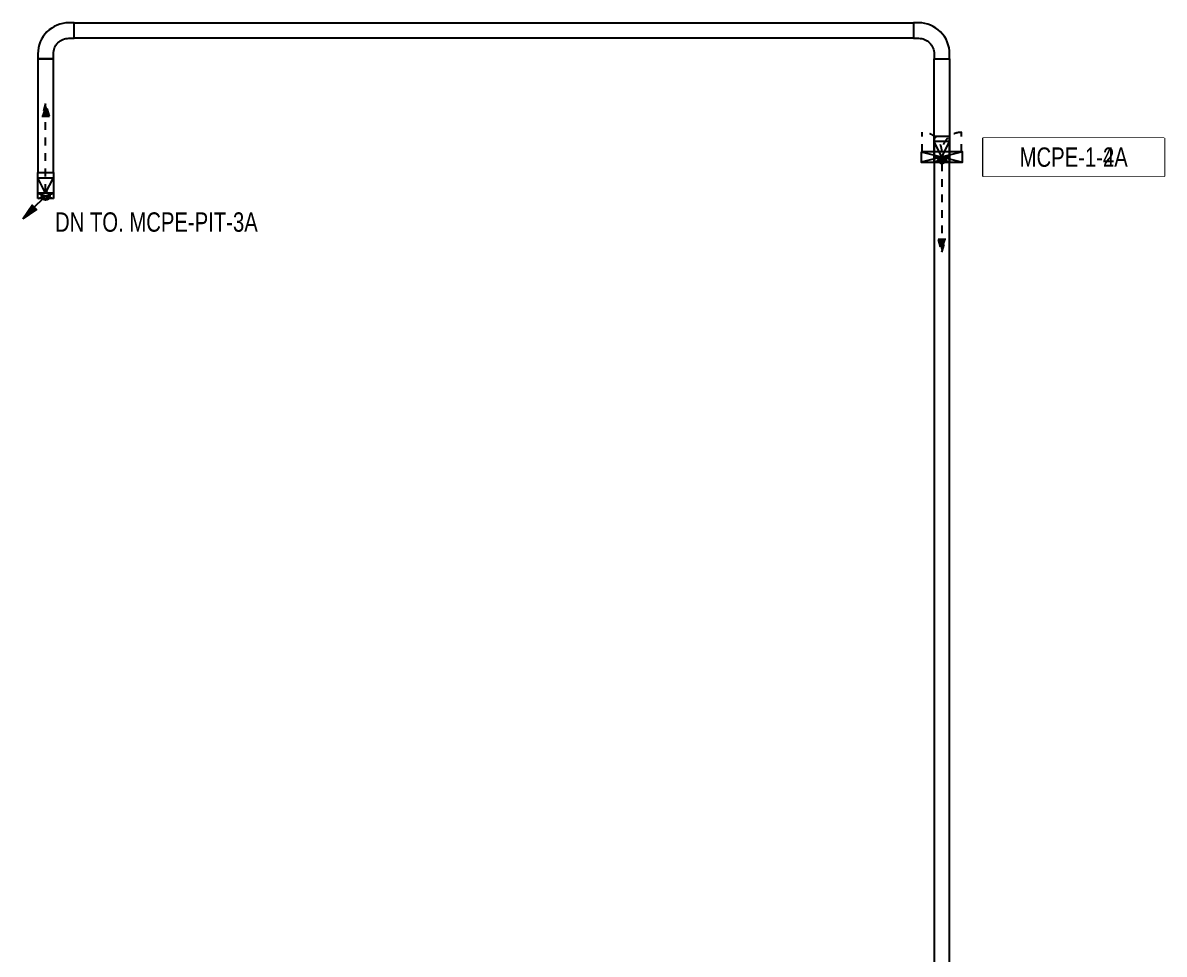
# Model space of a CAD drawing. Header units: millimetres. Extents: x 88028 to 500787, y -530175 to 1035835.
# Drawn here: x 96512 to 118607, y -227026 to -208995 of the extents above; entities that cross this region are included whole.
import ezdxf
from ezdxf.enums import TextEntityAlignment as Align

# ---------------------------------------------------------------- set-up
doc = ezdxf.new("R2010")
doc.units = ezdxf.units.MM
doc.header["$LTSCALE"] = 150
doc.linetypes.add('CONTINOUS', pattern=[0])
doc.linetypes.add('D1', pattern=[3, 1, -1, 1])
for name, color, linetype in [('------01 Motor Control Panel or Center', 4, 'Continuous'), ('-----00 LV_CABLE', 2, 'Continuous'), ('-----26 Electrical Cable Tray', 200, 'Continuous'), ('-----30 Text', 2, 'Continuous')]:
    doc.layers.add(name, color=color, linetype=linetype)
doc.styles.add('ELEC', font='')
doc.styles.get("Standard").update_dxf_attribs({"font": ''})
doc.styles.get('ELEC').set_extended_font_data('Dotum')
doc.styles.get('Standard').set_extended_font_data('Dotum')

# ---------------------------------------------------------------- blocks, each defined once
blk = doc.blocks.new('TRAY(VERT)')
at = {"color": 0}
for p, q in [((0, 400), (0, 500)), ((0, 500), (300, 500)), ((300, 500), (300, 400)), ((0, 0), (0, 400)), ((300, 400), (300, 0)), ((300, 0), (0, 0))]:
    blk.add_line(p, q, dxfattribs=at)
at = {"color": 8}
for p, q in [((150, 100), (0, 400)), ((0, 400), (300, 400)), ((150, 100), (300, 400)), ((0, 100), (300, 0)), ((0, 0), (300, 100)), ((300, 100), (0, 100))]:
    blk.add_line(p, q, dxfattribs=at)
blk = doc.blocks.new('*U43')
at = {"color": 0}
blk.add_lwpolyline([(0, 0), (-100, 0, -0.414214), (-400, 300), (-400, 400), (-700, 400), (-700, 300, 0.414214), (-100, -300), (0, -300)], format="xyb", close=True, dxfattribs=at)
blk.add_text('W:300(ELBOW 90)', height=10, dxfattribs=at).set_placement((-5, -290), align=Align.MIDDLE_RIGHT)
blk = doc.blocks.new('*U28')
at = {"color": 0}
blk.add_lwpolyline([(0, 0), (-100, 0, -0.414214), (-400, 300), (-400, 400), (-700, 400), (-700, 300, 0.414214), (-100, -300), (0, -300)], format="xyb", close=True, dxfattribs=at)
blk.add_text('W:300(ELBOW 90)', height=10, dxfattribs=at).set_placement((-5, -290), align=Align.MIDDLE_RIGHT)
blk = doc.blocks.new('MCP_EQUIPMENT-2')
for p, q in [((200, 400), (0, -400)), ((200, -400), (0, 400))]:
    blk.add_line(p, q)
at = {"color": 1, "linetype": 'D1'}
for p, q in [((200, 380), (580, 380)), ((200, -380), (580, -380))]:
    blk.add_line(p, q, dxfattribs=at)
blk.add_lwpolyline([(200, 400), (0, 400), (0, -400), (200, -400)], close=True)
for centre, start, end in [((200, 380), 270, 0), ((200, -380), 0, 90)]:
    blk.add_arc(centre, 380, start, end, dxfattribs=at)
blk = doc.blocks.new('11')
at = {"linetype": 'D1'}
h = blk.add_hatch(color=256, dxfattribs=at)
edge = h.paths.add_edge_path()
edge.add_arc((0, 0), 75, 0, 360)
blk.add_circle((0, 0), 75, dxfattribs=at)
for p in [(-75, 0), (0, 75), (75, 0), (0, -75)]:
    blk.add_point(p, dxfattribs=at)
blk = doc.blocks.new('22')
at = {"linetype": 'D1'}
h = blk.add_hatch(color=0, dxfattribs=at)
h.dxf.hatch_style = 1
h.paths.add_polyline_path([(0, 0), (-241, 75), (-241, -75)])
at = {"color": 0, "linetype": 'D1'}
blk.add_lwpolyline([(-241, -75), (0, 0), (-241, 75)], close=True, dxfattribs=at)
blk = doc.blocks.new('O01')
blk.add_hatch(color=256).paths.add_polyline_path([(-149, -218), (-218, -149), (-368, -368)])
blk.add_line((-46, -46), (-184, -184))
blk.add_lwpolyline([(-368, -368), (-149, -218), (-218, -149), (-368, -368)])
blk.add_circle((0, 0), 65)
for p in [(-65, 0), (-65, 0), (0, 65), (0, 65), (65, 0), (65, 0), (0, -65), (0, -65)]:
    blk.add_point(p)

msp = doc.modelspace()

# ---------------------------------------------------------------- linework, layer by layer
at = {"layer": '------01 Motor Control Panel or Center', "linetype": 'CONTINOUS'}
msp.add_lwpolyline([(118607, -211225), (118607, -211965), (115104, -211965), (115104, -211225)], close=True, dxfattribs=at)
at = {"layer": '-----00 LV_CABLE', "linetype": 'D1'}
for points in [[(96954, -212267), (96954, -210799)], [(114304, -211720), (114304, -213191)]]:
    msp.add_lwpolyline(points, dxfattribs=at)
at = {"layer": '-----26 Electrical Cable Tray'}
for points in [[(113754, -209295), (97504, -209295), (97504, -208995), (113754, -208995)], [(96804, -211895), (97104, -211895), (97104, -209695), (96804, -209695)], [(114454, -211695), (114154, -211695), (114154, -209695), (114454, -209695)], [(114154, -229018), (114454, -229018), (114454, -211695), (114154, -211695)]]:
    msp.add_lwpolyline(points, close=True, dxfattribs=at)

# ---------------------------------------------------------------- block references
at = {"layer": '------01 Motor Control Panel or Center', "rotation": 89.99999999999999}
msp.add_blockref('MCP_EQUIPMENT-2', (114304, -211695), dxfattribs=at)
at = {"layer": '-----00 LV_CABLE', "linetype": 'D1'}
for p, rotation in [((96954, -210558), 90), ((114304, -213432), 270)]:
    msp.add_blockref('22', p, dxfattribs=dict(at, rotation=rotation))
msp.add_blockref('11', (114304, -211645), dxfattribs=at)
at = {"layer": '-----00 LV_CABLE', "linetype": 'D1', "xscale": -1.2, "yscale": 1.2, "zscale": 1.2, "rotation": 270}
msp.add_blockref('O01', (96954, -212345), dxfattribs=at)
at = {"layer": '-----26 Electrical Cable Tray'}
for name, p, rotation in [('*U43', (97104, -209695), 270), ('*U28', (113754, -209295), 180)]:
    msp.add_blockref(name, p, dxfattribs=dict(at, rotation=rotation))
at = {"layer": '-----26 Electrical Cable Tray', "xscale": -1}
msp.add_blockref('TRAY(VERT)', (114454, -211695), dxfattribs=at)
at = {"layer": '-----26 Electrical Cable Tray'}
msp.add_blockref('TRAY(VERT)', (96804, -212395), dxfattribs=at)

# ---------------------------------------------------------------- texts
at = {"layer": '-----30 Text', "style": 'ELEC', "width": 0.8}
msp.add_text('DN TO. MCPE-PIT-3A', height=375, dxfattribs=at).set_placement((99098, -212852), align=Align.MIDDLE)

# ---------------------------------------------------------------- next in the draw order: wipeouts: each hides what was drawn before it
at = {"color": 1}
msp.add_wipeout([(115104, -211225), (118607, -211225), (118607, -211965), (115104, -211965)], dxfattribs=at).dxf.layer = '------01 Motor Control Panel or Center'

# ---------------------------------------------------------------- next in the draw order: linework, layer by layer
at = {"layer": '------01 Motor Control Panel or Center', "linetype": 'CONTINOUS'}
msp.add_lwpolyline([(118607, -211225), (118607, -211965), (115104, -211965), (115104, -211225)], close=True, dxfattribs=at)

# ---------------------------------------------------------------- next in the draw order: wipeouts: each hides what was drawn before it
at = {"color": 1}
msp.add_wipeout([(115104, -211225), (118607, -211225), (118607, -211965), (115104, -211965)], dxfattribs=at).dxf.layer = '------01 Motor Control Panel or Center'

# ---------------------------------------------------------------- next in the draw order: texts
at = {"layer": '------01 Motor Control Panel or Center', "linetype": 'CONTINOUS', "style": 'ELEC', "width": 0.8}
for s in ['MCPE-1-4A', 'MCPE-1-2A']:
    msp.add_text(s, height=375, dxfattribs=at).set_placement((116855, -211595), align=Align.MIDDLE)

doc.saveas('drawing.dxf')
